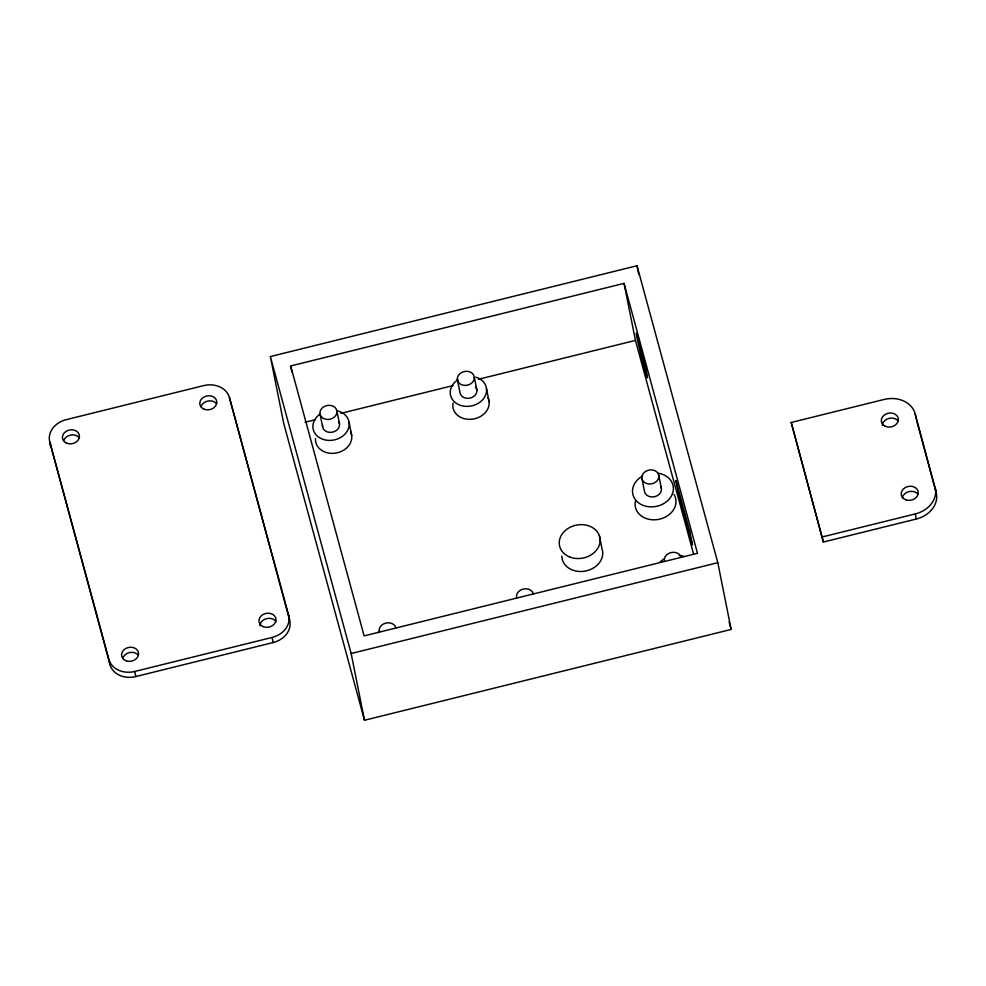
<?xml version="1.0" encoding="UTF-8"?>
<svg xmlns="http://www.w3.org/2000/svg" width="986" height="986" viewBox="0 0 986 986"><rect width="100%" height="100%" fill="white"/><g stroke="black" fill="none" stroke-linecap="round" stroke-linejoin="round"><path stroke-width="1.48" d="M270.361 356.562L637.018 265.739L717.808 562.698L731.144 629.438L364.487 720.261L283.697 423.302L270.361 356.562L351.152 653.521L364.487 720.261M290.685 365.954L624.052 283.376L697.484 553.306L364.117 635.884L290.685 365.954L291.881 371.956M305.068 422.242L315.532 419.642M340.946 413.356L453.067 385.575M478.481 379.277L635.452 340.404L624.052 283.376M791.216 422.476L884.195 399.441A26.141 21.335 -11.3 0 1 915.168 413.763L936.108 492.113A26.141 21.335 -11.3 0 1 916.364 519.006L823.372 542.029L791.216 422.476L823.372 542.029M49.793 442.061L108.953 659.535A21.778 17.773 -11.3 0 0 134.762 671.466L272.124 637.437A21.778 17.773 -11.3 0 0 288.59 615.03L229.43 397.568A21.778 17.773 -11.3 0 0 203.621 385.625L66.247 419.654A21.778 17.773 -11.3 0 0 49.793 442.061L109.976 664.638A21.778 17.773 -11.3 0 0 135.772 676.569L273.147 642.539A21.778 17.773 -11.3 0 0 289.613 620.132L288.59 615.03M351.152 653.521L717.808 562.698M822.349 536.926L915.341 513.903A26.141 21.335 -11.3 0 0 935.098 487.01M916.586 420.332L936.108 492.113M729.122 622.018L731.144 629.438M635.452 340.404L693.552 553.959M289.613 620.132L229.43 397.568M915.168 413.763L916.191 418.865M915.341 513.903L916.364 519.006M637.018 265.739L638.792 274.638M658.784 475.338A8.578 7.001 -11.3 0 1 647.26 483.707A8.578 7.001 -11.3 0 1 645.041 471.789A8.578 7.001 -11.3 0 1 658.784 475.338L661.372 488.304M641.935 478.555L644.524 491.509A8.578 7.001 -11.3 0 0 655.32 496.525A8.578 7.001 -11.3 0 0 660.756 486.579M599.365 535.694L601.965 548.66A20.583 16.799 -11.3 0 1 585.253 571.091A20.583 16.799 -11.3 0 1 561.835 556.141M486.505 388.644L489.093 401.61M474.328 377.367A8.578 7.001 -11.3 0 1 462.027 384.91A8.578 7.001 -11.3 0 1 461.115 372.782A8.578 7.001 -11.3 0 1 474.328 377.367L476.916 390.32M457.319 379.339L459.907 392.292A8.578 7.001 -11.3 0 0 471.123 397.814A8.578 7.001 -11.3 0 0 475.511 386.956M349.093 422.439L351.682 435.393M336.904 410.928A8.578 7.001 -11.3 0 1 325.17 419.099A8.578 7.001 -11.3 0 1 323.272 407.119A8.578 7.001 -11.3 0 1 336.904 410.928L339.492 423.881M319.994 413.837L322.595 426.79M272.124 637.437L273.147 642.539M134.762 671.466L135.772 676.569M108.953 659.535L109.976 664.638M338.913 422.144A8.578 7.001 -11.3 0 1 332.134 432.25A8.578 7.001 -11.3 0 1 322.595 424.954M338.26 411.076A18.29 14.938 -11.3 0 1 346.222 432.62A18.29 14.938 -11.3 0 1 318.552 437.069A18.29 14.938 -11.3 0 1 320.191 413.984M674.054 494.491A20.583 16.799 -11.3 0 1 658.241 519.449A20.583 16.799 -11.3 0 1 635.391 501.258M658.217 473.231A20.583 16.799 -11.3 0 1 670.677 497.19A20.583 16.799 -11.3 0 1 638.509 502.823A20.583 16.799 -11.3 0 1 642.699 475.942M488.008 397.851A18.29 14.938 -11.3 0 1 472.799 419.112A18.29 14.938 -11.3 0 1 453.055 403.003M475.893 377.133A18.29 14.938 -11.3 0 1 483.423 398.812A18.29 14.938 -11.3 0 1 455.717 402.892A18.29 14.938 -11.3 0 1 457.8 379.795M350.535 431.671A18.29 14.938 -11.3 0 1 336.509 452.956A18.29 14.938 -11.3 0 1 315.483 438.585M516.664 597.898A8.578 7.001 -11.3 0 1 523.122 589.073A8.578 7.001 -11.3 0 1 533.303 593.745M664.428 561.305A8.578 7.001 -11.3 0 1 671.072 552.567A8.578 7.001 -11.3 0 1 681.129 557.41M659.856 562.303A20.583 16.799 -11.3 0 1 663.837 559.099M679.157 555.451A20.583 16.799 -11.3 0 1 684.222 556.498M379.277 631.853A8.578 7.001 -11.3 0 1 385.846 623.078A8.578 7.001 -11.3 0 1 395.953 627.848M377.934 632.519A18.29 14.938 -11.3 0 1 379.783 631.176M902.35 497.782A8.578 7.001 -11.3 0 1 908.833 491.657A8.578 7.001 -11.3 0 1 917.683 493.85M882.31 425.373A8.578 7.001 -11.3 0 1 889.002 418.384A8.578 7.001 -11.3 0 1 898.394 421.416M50.804 447.163A21.778 17.773 -11.3 0 1 50.323 442.541M63.819 440.335A8.578 7.001 -11.3 0 1 71.202 434.962A8.578 7.001 -11.3 0 1 79.509 438.191M122.782 658.438A8.578 7.001 -11.3 0 1 129.597 652.559A8.578 7.001 -11.3 0 1 138.274 655.123M259.959 625.851A8.578 7.001 -11.3 0 1 266.343 618.69A8.578 7.001 -11.3 0 1 275.895 621.426M201.033 406.762A8.578 7.001 -11.3 0 1 208.021 401.019A8.578 7.001 -11.3 0 1 216.6 403.779M689.732 531.318L675.878 480.392L678.602 493.998L692.455 544.925L689.732 531.318M569.735 557.004A20.583 16.799 -11.3 0 0 600.141 540.008A20.583 16.799 -11.3 0 0 569.205 527.756A20.583 16.799 -11.3 0 0 569.735 557.004M637.683 340.946A22.875 0.739 76.1 0 0 647.112 377.33A22.875 0.739 76.1 0 0 640.814 348.341A22.875 0.739 76.1 0 0 637.683 340.946M906.208 499.939A8.578 7.001 -11.3 0 0 918.212 492.063A8.578 7.001 -11.3 0 0 904.778 487.885A8.578 7.001 -11.3 0 0 906.208 499.939M885.218 426.272A8.578 7.001 -11.3 0 0 898.32 419.814A8.578 7.001 -11.3 0 0 885.884 414.046A8.578 7.001 -11.3 0 0 885.218 426.272M126.171 660.805A8.578 7.001 -11.3 0 0 138.595 653.41A8.578 7.001 -11.3 0 0 125.481 648.665A8.578 7.001 -11.3 0 0 126.171 660.805M263.126 626.615A8.578 7.001 -11.3 0 0 275.981 619.787A8.578 7.001 -11.3 0 0 263.262 614.401A8.578 7.001 -11.3 0 0 263.126 626.615M204.188 409.239A8.578 7.001 -11.3 0 0 216.809 402.091A8.578 7.001 -11.3 0 0 203.88 397.062A8.578 7.001 -11.3 0 0 204.188 409.239M66.345 443.059A8.578 7.001 -11.3 0 0 79.435 436.588A8.578 7.001 -11.3 0 0 66.999 430.833A8.578 7.001 -11.3 0 0 66.345 443.059"/></g></svg>
